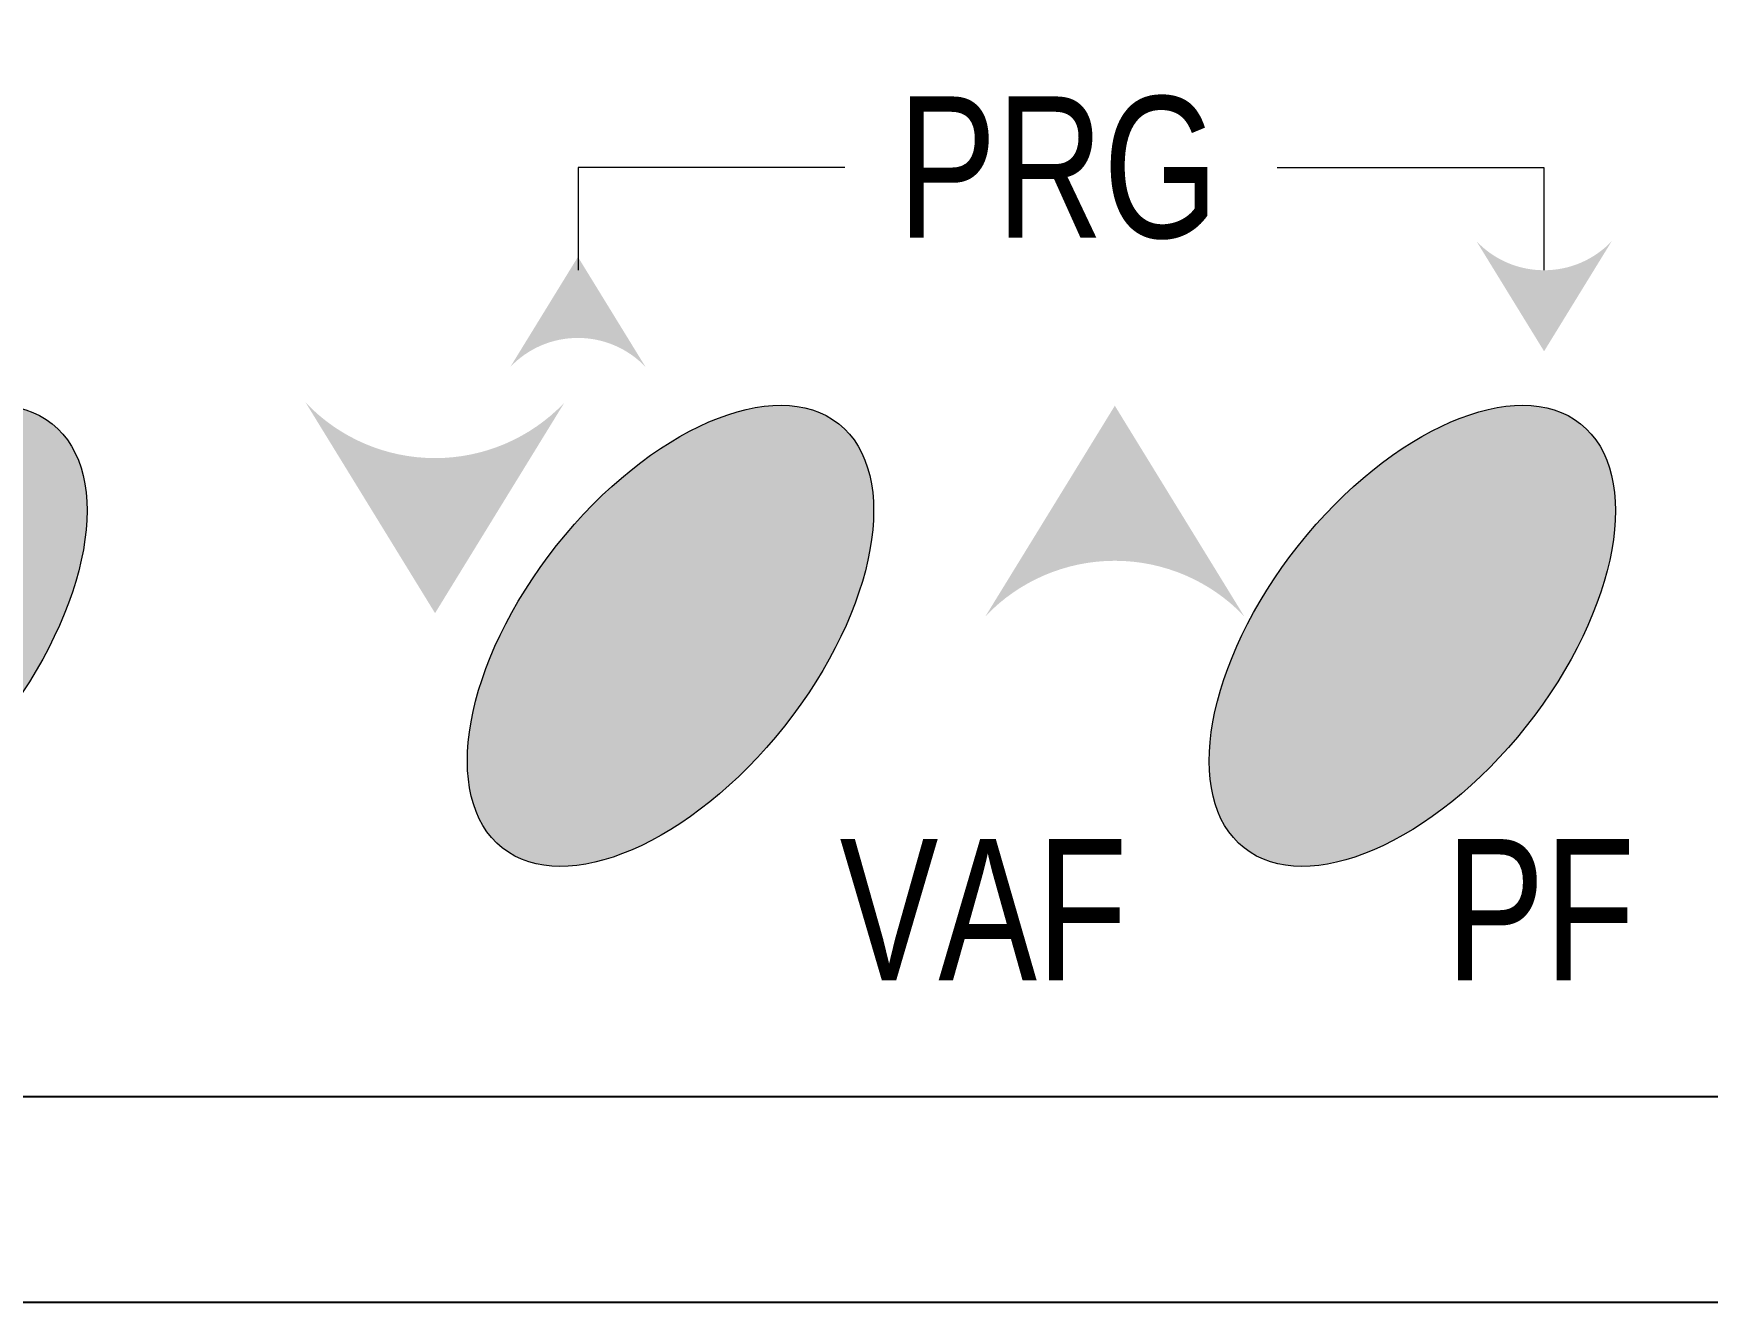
# Model space of a CAD drawing. Header units: millimetres. Extents: x 13402 to 15489, y 85802 to 88728.
# Drawn here: x 14237.18 to 14265.64, y 87143.15 to 87164.71 of the extents above; entities that cross this region are included whole.
import ezdxf

# ---------------------------------------------------------------- set-up
doc = ezdxf.new("R2010")
doc.units = ezdxf.units.MM
doc.layers.add('TEXT', color=7, linetype='Continuous')
doc.styles.add('T25', font='', dxfattribs={"width": 0.8})
doc.styles.get('T25').set_extended_font_data('Dotum')

# ---------------------------------------------------------------- blocks, each defined once
blk = doc.blocks.new('*U1')
h = blk.add_hatch(color=2)
edge = h.paths.add_edge_path()
edge.add_arc((12.12671716966724, -79.87060391587147), 1.587314585624792, -136.3388444670403, -43.66115553295958, ccw=False)
edge.add_line((10.9783976500621, -80.96647337657485), (12.12671716965269, -82.83457472163718))
edge.add_line((12.12671716966724, -82.83457472164446), (13.27503668918507, -80.96647337658214))
h = blk.add_hatch(color=2)
edge = h.paths.add_edge_path()
edge.add_arc((-4.301070075191091, -84.19514267954946), 1.587314585624791, 43.6611555329597, 136.3388444670404, ccw=False)
edge.add_line((-3.152750555585953, -83.09927321884606), (-4.301070075176539, -81.23117187378374))
edge.add_line((-4.301070075191091, -81.23117187377647), (-5.449389594708918, -83.09927321883879))
at = {"lineweight": 9}
h = blk.add_hatch(color=2, dxfattribs=at)
edge = h.paths.add_edge_path()
edge.add_ellipse((-16.1014094928687, -87.67117096787115), major_axis=(2.859751738171742, 3.604113309889246), ratio=0.537190082607228, start_angle=0, end_angle=360)
h = blk.add_hatch(color=2, dxfattribs=at)
edge = h.paths.add_edge_path()
edge.add_arc((-6.730268772749695, -81.6122192668554), 3.038219324047453, 223.6611555321697, 316.3388444678302)
edge.add_line((-4.53231344235246, -83.7097819064802), (-6.730268772749695, -87.28544463727303))
edge.add_line((-6.730268772749695, -87.28544463727303), (-8.928224103146931, -83.7097819064802))
h = blk.add_hatch(color=2, dxfattribs=at)
edge = h.paths.add_edge_path()
edge.add_ellipse((-2.726775595161598, -87.67117096787115), major_axis=(2.859751738171742, 3.604113309889246), ratio=0.537190082607228, start_angle=0, end_angle=360)
h = blk.add_hatch(color=2, dxfattribs=at)
edge = h.paths.add_edge_path()
edge.add_arc((4.828056819620542, -89.43332375391037), 3.038219324047453, 43.6611555321698, 136.3388444678303, ccw=False)
edge.add_line((7.026012150134192, -87.33576111428556), (4.828056819620542, -83.7600983835))
edge.add_line((4.828056819620542, -83.7600983835), (2.630101489339722, -87.33576111428556))
h = blk.add_hatch(color=2, dxfattribs=at)
edge = h.paths.add_edge_path()
edge.add_ellipse((9.886700277245836, -87.67117096787115), major_axis=(2.859751738171742, 3.604113309889246), ratio=0.537190082607228, start_angle=0, end_angle=360)
at = {"color": 2, "lineweight": 9}
for p, q in [((0.2380865885061212, -79.70893174664523), (-4.297301231141318, -79.70893174664523)), ((-4.297301231141318, -79.70893174664523), (-4.297301231141318, -81.45523962159496)), ((7.587560505970031, -79.70893174664523), (12.12294832561747, -79.70893174664523)), ((12.12294832561747, -79.70893174664523), (12.12294832561747, -81.45523962159496))]:
    blk.add_line(p, q, dxfattribs=at)
blk.add_lwpolyline([(-42.5, 0), (42.5, 0, -0.4142135623730951), (49.5, -7), (49.5, -92, -0.4142135623730951), (42.5, -99), (-42.5, -99, -0.4142135623730951), (-49.49999999999999, -92), (-49.49999999999999, -7, -0.4142135623730951)], format="xyb", close=True)
at = {"color": 56}
blk.add_lwpolyline([(-46, -95.5), (46, -95.5), (46, -3.5), (-46, -3.5)], close=True, dxfattribs=at)
at = {"color": 2, "lineweight": 9}
for centre in [(-16.1014094928687, -87.67117096787115), (-2.726775595161598, -87.67117096787115), (9.886700277245836, -87.67117096787115)]:
    blk.add_ellipse(centre, major_axis=(2.859751738171742, 3.604113309889246), ratio=0.537190082607228, dxfattribs=at)
at = {"layer": 'TEXT', "color": 2, "style": 'T25', "width": 0.8}
for s, p in [('PRG', (1.138760469228145, -80.90660919580114)), ('VAF', (0.1501399006810971, -93.52683261691709)), ('PF', (10.45861443474132, -93.52683261691709))]:
    blk.add_text(s, height=2.402478292500001, dxfattribs=at).set_placement(p)

msp = doc.modelspace()

# ---------------------------------------------------------------- block references
msp.add_blockref('*U1', (14250.73396515855, 87242.14759021418))

doc.saveas('drawing.dxf')
